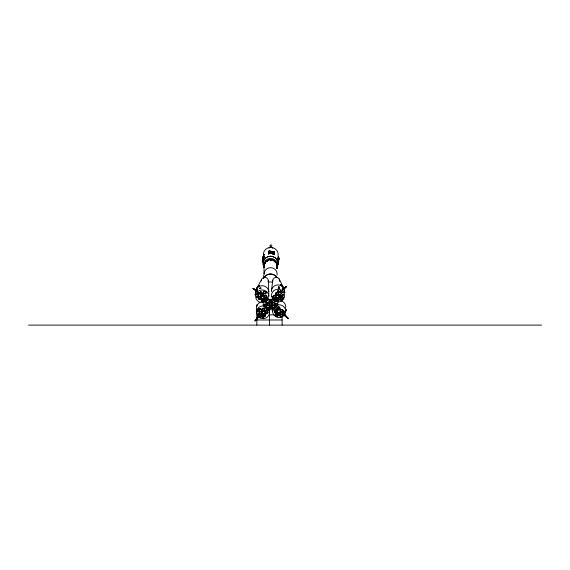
<?xml version="1.0" encoding="UTF-8"?>
<svg xmlns="http://www.w3.org/2000/svg" width="570" height="570" viewBox="0 0 570 570"><rect width="100%" height="100%" fill="white"/><g stroke="black" fill="none" stroke-linecap="round" stroke-linejoin="round"><path stroke-width="0.85" d="M285.613 310.565L285.684 309.175L286.09 310.507M256.415 296.956C257.897 294.776 257.718 298.773 256.493 297.105M263.532 317.996C262.186 315.588 262.122 320.226 263.561 317.825M283.924 311.327L284.615 311.241L283.945 311.412M284.943 311.99C282.919 309.51 283.753 313.999 284.779 312.282M262.913 258.716L263.81 256.593L264.245 256.678L263.746 256.885C261.879 257.44 263.782 263.055 262.364 260.974L262.421 260.675M277.569 291.313C279.086 288.954 278.873 293.586 277.604 291.149M278.295 290.294C279.336 291.227 277.02 290.821 278.295 290.301M265 262.549L264.131 265.022L264.095 267.052L264.195 266.019M278.36 287.536L278.381 287.016L279.336 287.109L279.314 287.629L278.36 287.536L278.381 287.016M278.352 263.026L278.644 257.619M278.395 258.531C279.671 258.695 277.946 254.676 278.274 259.892M255.232 294.954L255.738 293.721L255.695 295.046L255.232 294.954L255.695 294.605M268.791 295.802L268.755 296.635L263.625 302.535L262.784 302.713A6.591 6.391 0 0 1 255.659 296.892A6.591 6.391 0 0 1 261.666 289.973A6.591 6.391 0 0 1 268.791 295.802L268.791 291.526M272.645 308.121L272.567 311.733A6.591 6.391 0 0 0 279.692 317.554A6.591 6.391 0 0 0 285.691 310.643A6.591 6.391 0 0 0 278.566 304.815L277.725 304.993L272.603 310.899M285.62 311.17L285.663 309.838L286.083 311.12L285.62 310.721M278.096 261.844L278.388 262.663M278.167 263.012L278.203 261.837L278.103 262.613M278.36 258.395L278.644 260.255L278.288 260.184M278.067 261.801L278.295 263.518L278.31 261.837M278.545 257.327L278.531 261.309M278.509 257.597L278.238 263.361M278.716 259.692L278.431 258.296M263.112 261.894L263.276 259.108L262.763 259.001L262.677 261.801L263.112 261.894L263.312 258.923L264.181 256.977M278.424 259.143L278.744 258.545M264.231 266.81L264.067 266.005L263.874 266.753M278.381 288.185L278.416 287.665L279.329 287.722L279.293 288.249L278.381 288.185L278.416 287.665M263.361 258.103L263.604 256.543L263.148 258.06M263.354 257.989L263.604 256.543L263.39 257.056M271.512 260.241C269.724 259.542 272.766 260.141 270.836 260.169M271.192 260.134C272.503 259.792 269.845 259.877 271.199 259.991M255.673 294.448L255.196 294.384L255.745 293.065L255.267 293.45M276.735 267.038L276.756 263.767M278.766 259.151L277.733 259.079L278.402 258.445M277.733 259.079L277.811 258.652M277.982 258.766L278.189 256.821L278.58 256.856L278.63 259.158M277.854 263.974L278.602 261.039L278.075 260.989L278.025 258.937L278.801 258.951M277.768 263.725L278.281 264.003L277.633 264.095M278.189 259.122L278.231 258.552L277.782 258.908M277.868 262.848L278.58 256.856M277.839 264.402L278.31 263.76M278.26 263.767L278.823 258.623L278.367 261.373M277.07 268.484C277.49 266.788 276.521 269.439 276.942 268.043C277.975 262.927 274.647 261.815 274.305 261.06L274.947 261.744L275.317 261.509M277.198 268.078L276.728 268.092M268.94 253.287L271.441 252.809L274.27 254.448L274.419 251.983L269.168 251.099L268.919 252.888L269.168 251.099M274.07 251.954L273.942 253.173L269.254 251.156L268.57 253.907L268.983 250.999L274.619 251.947L274.206 254.826M268.826 253.949L269.261 251.128L269.175 252.368L274.248 252.125M264.437 256.429L264.359 256.842C264.131 254.391 261.623 261.388 263.368 262.05L262.321 261.131L262.841 261.238M264.359 256.842L263.368 256.058L262.428 260.832M274.227 254.662C275.054 251.555 266.539 255.282 268.983 250.999M272.004 252.845L272.253 251.505L271.705 251.341L270.807 251.513L270.985 252.674M273.978 254.619L274.198 253.272M271.541 290.016L272.788 280.105M268.563 253.942L268.727 252.866M274.362 253.828L274.619 251.947M280.853 315.787L280.162 315.865L280.86 315.851M282.52 294.291L283.155 294.569M283.155 294.59L283.041 294.106L282.556 294.234M264.152 254.477L263.86 256.229L263.34 256.158L263.76 254.398L264.11 254.705L263.746 254.633L262.62 259.721M268.598 253.707L269.09 253.308M269.282 252.389L274.213 251.947L274.084 253.194L269.282 252.389L269.489 251.163M269.425 252.41L269.624 251.213M269.254 251.178L274.042 253.151L274.213 251.947L269.154 252.289L269.76 251.206L274.127 252.881L274.191 252.517L270.615 252.61L269.311 252.104M269.66 252.424L269.852 251.22M269.795 252.474L269.988 251.277M269.874 252.489L270.13 251.27M270.016 252.482L270.223 251.285L269.275 251.327M270.358 251.334L270.151 252.531L269.275 251.954M270.244 252.546L270.501 251.327M270.387 252.546L270.6 251.349L274.156 252.759M270.522 252.595L270.736 251.398M270.615 252.61C271.648 250.586 268.463 251.498 269.325 251.869M270.75 252.603L270.964 251.406L274.177 252.653L271.726 252.802M270.885 252.66L271.142 251.313M271.128 252.667L271.242 251.456L272.253 251.505M271.349 252.738L271.477 251.527L271.163 253.287L268.705 253.686L268.784 253.258L274.184 252.595M273.878 254.177L273.799 254.605L271.356 253.315L271.619 251.52L274.177 252.524M271.541 252.731L271.712 251.534M271.847 251.584L271.548 253.351L274.106 254.662L274.184 254.227L271.634 252.838M271.819 252.774L271.99 251.577C265.556 251.135 272.261 253.194 274.134 252.823M271.869 252.795L272.075 251.591L274.213 252.41M272.097 252.859L272.353 251.634M272.239 252.852L272.446 251.648L269.296 251.684M272.375 252.909L272.581 251.705M272.467 252.923L272.724 251.698M272.61 252.916L272.823 251.712L274.227 252.289L270.194 252.531M272.745 252.973L272.952 251.769M272.987 252.98L273.194 251.776L274.241 252.182L269.467 252.41M273.115 253.03L273.322 251.826M273.208 253.044L273.465 251.819M273.351 253.044L273.572 251.84M274.106 253.059L273.529 253.094L273.657 251.89L273.579 253.109M273.721 253.109L273.849 251.883L274.248 252.054M273.764 253.101L273.942 251.904M266.276 292.31L265.869 293.992L263.354 292.88L263.625 291.206L266.276 292.31L263.625 291.206M277.733 316.535L278.003 314.854L275.488 313.742C272.873 316.706 282.193 317.362 275.075 315.224M276.778 267.558L276.849 268.057M262.685 261.908L262.271 261.381L263.76 254.398M263.889 267.017C264.138 266.026 264.067 266.568 263.874 266.824M274.982 261.73L274.312 261.331M278.573 257.327L278.73 258.089M278.317 259.222L278.595 257.412M278.281 260.055L278.474 257.804M278.324 260.39L278.474 257.946M278.032 262.314L278.11 261.872M278.345 260.804L278.78 258.41M278.409 261.708L278.709 259.756M278.26 263.475L278.431 262.243L277.996 262.122L278.281 264.003M278.16 258.844L278.78 258.915M265.755 300.903C267.672 299.079 266.639 302.948 265.791 301.067M274.79 300.554C272.866 302.378 273.906 298.509 274.747 300.383M274.035 307.793C274.975 310.244 275.723 306.304 274.142 307.658M262.271 261.381L262.72 259.656M262.791 261.488L263.169 261.594M263.974 256.764L263.24 256.664M264.031 256.479L263.475 255.944M275.075 315.431L275.488 313.742M265.513 263.019C265.043 262.058 264.159 265.114 265.128 262.613M276.942 268.577L277.284 267.587M266.838 300.825L267.9 299.92C264.793 301.744 265.022 306.717 268.349 308.156M266.247 301.758L266.105 302.207L264.851 301.088L266.917 298.744L268.149 299.841L268.149 298.673L266.917 297.576M274.847 306.012L275.339 303.618L274.491 301.181M263.411 257.341L263.611 256.635M256.97 290.65L257.476 290.059L257.262 290.515M267.48 261.081L267.266 260.704L267.993 260.134L267.622 260.875L267.024 260.597L267.993 260.134M267.857 260.718L267.387 260.69L267.743 260.49M264.245 256.678L263.354 258.737L262.834 258.63M261.423 292.666C260.939 290.087 259.5 293.835 261.295 292.773M258.431 313.906L258.367 313.358M280.818 316.044C278.338 315.709 281.901 318.452 280.853 315.923M257.69 310.942L258.83 308.363L260.347 308.762L259.208 311.412L257.69 310.942L259.208 311.206L260.347 308.762M257.69 311.149L258.83 308.363M276.265 264.174L276.842 264.031L276.721 264.558M281.772 296.799L283.283 297.091C283.824 300.561 278.673 300.362 281.473 297.397M282.079 299.849L283.283 297.091M261.359 293.785L262.57 293.194M263.183 294.377L261.972 294.968M261.452 312.773C262.421 311.07 259.029 310.885 259.792 312.681M280.568 299.421L281.772 297.006L283.283 297.298M265.356 263.397C264.188 263.682 265.435 262.05 264.544 263.532M256.208 289.382L261.623 279.321M264.024 266.717L264.11 266.04L264.131 266.746M256.671 288.456L256.122 289.403L257.562 286.945L259.357 285.435L257.013 287.9M262.62 317.077L263.169 317.49L262.685 317.013M257.184 290.443L257.476 290.059L256.992 290.693M254.911 320.832L258.844 316.977L254.911 320.832L258.125 316.165M255.175 321.053L257.925 317.055M256.586 311.441L256.842 312.837L256.464 312.852L256.543 311.455L256.842 312.389M256.464 312.852L256.806 312.403M263.454 302.392L264.516 301.003M274.526 261.466L274.462 260.861M260.597 291.448L260.668 292.004M257.177 294.27L258.744 292.325L259.827 293.151L258.217 295.303L257.177 294.27L258.217 295.303M257.177 294.419L258.744 292.325M258.217 295.153L259.827 293.151M258.844 315.68L259.692 314.626L261.758 316.186L260.853 317.347L258.844 315.68L260.853 317.347M258.844 315.83L259.692 314.626M281.53 314.384L283.14 312.381L284.181 313.258L282.613 315.353L281.53 314.384L282.613 315.353M281.53 314.533L283.14 312.381M282.613 315.203L284.181 313.258M283.318 295.509C283.34 292.332 281.117 296.35 283.005 295.638M281.373 293.514L282.25 292.332L280.283 290.764L279.35 291.904L281.373 293.514L282.25 292.332M274.569 301.395L275.403 300.383L273.386 298.644C272.168 300.924 272.161 298.032 273.386 297.519M268.776 308.299L267.622 309.51L265.207 307.508L265.207 306.339L266.333 305.135L266.432 306.496L265.591 307.465L267.608 309.204L268.527 308.149L267.608 309.204M275.453 305.677L277.725 303.055L277.725 304.993M274.989 304.423L276.243 305.548L276.243 306.717L274.177 309.061L272.945 307.964M259.842 311.747L260.953 311.377M260.853 317.198L261.758 316.186M252.945 288.506L257.369 290.55L257.134 292.068L252.945 288.506L257.369 290.55M288.413 318.509L283.988 315.21L288.413 318.509L284.743 314.298M267.793 298.666L268.149 298.673L267.957 299.934L266.959 299.079L265.171 301.038L266.019 301.801M274.134 308.684L273.137 307.829L274.134 308.684C279.086 300.875 270.857 311.733 268.349 308.092M265.207 307.508L266.333 306.311M282.293 290.522L286.311 286.767L282.549 290.75L282.293 289.261L286.062 286.539M273.379 297.205L272.517 298.495M272.595 309.902L273.778 308.762M276.137 306.489L277.904 304.779M257.298 296.528L256.956 295.944L257.22 296.564M255.196 294.384L255.673 293.992M261.017 292.004L261.089 291.455M258.018 313.35L257.939 313.899M286.311 286.767L282.293 289.261M261.63 293.386L262.328 293.151A0.962 0.933 0 0 1 263.076 294.59L262.214 295.011A0.962 0.933 0 0 1 261.466 293.571M266.012 300.483C266.404 299.157 267.18 301.266 266.083 300.397M267.166 309.168C268.278 306.788 264.9 309.061 266.995 309.189M274.982 261.53L274.569 261.231L274.94 261.78M267.138 260.818L268.107 260.355M267.793 300.012C269.916 298.63 273.08 299.165 274.526 301.266M264.416 263.49L265.107 263.183L266.233 260.568L267.693 260.825L269.489 259.058L271.17 260.226L272.952 259.428L274.206 261.074M284.223 291.747L284.608 291.584L284.843 292.538L284.451 292.702L284.223 291.306L284.608 291.584M259.785 288.199L260.861 287.957L260.861 288.399L259.884 288.648L259.785 288.199L260.846 287.914L260.861 288.399M279.948 294.875A0.962 0.933 0 0 1 281.316 295.794A0.962 0.933 0 0 1 279.813 296.486A0.962 0.933 0 0 1 279.948 294.875L281.231 295.324M276.756 263.86L277.056 264.815M275.096 261.58L274.305 261.06M284.843 292.538L284.451 292.26L284.451 292.702M277.725 303.055L276.892 303.233A6.591 6.391 0 0 0 275.36 304.002M271.27 251.384L272.232 251.634M269.012 253.736L271.356 253.315M258.189 313.664C255.987 316.728 260.925 313.493 258.096 313.992M285.684 309.631L286.154 309.581M286.126 310.237L285.663 309.838M256.201 311.904L256.586 311.89M271.291 251.47L269.247 251.249M273.522 251.84L269.168 251.954L273.094 251.762L272.845 252.987L274.113 252.938M269.489 309.731L272.859 309.731M269.489 314.861L273.7 314.861M256.856 319.984L282.121 319.984M28.5 325.107L541.5 325.107M270.793 251.641L271.577 251.676M263.283 305.962L262.428 305.926A6.591 6.391 0 0 0 256.422 312.844A6.591 6.391 0 0 0 263.547 318.666A6.591 6.391 0 0 0 269.553 311.754L269.368 310.935L263.283 305.962L263.283 304.024L264.145 304.059A6.591 6.391 0 0 1 265.784 304.565M278.381 287.743L279.329 287.722L279.293 288.249M278.174 257.056L278.538 257.084M278.431 258.167L278.673 257.818L278.801 258.623M278.424 258.338L278.801 258.466M278.053 258.538L278.823 258.709L278.039 258.645M278.324 259.165L278.744 259.264M277.996 259.236L278.759 259.314M278.303 259.428L278.73 259.493M278.281 259.528L278.702 259.628M278.274 259.621L278.723 259.663M278.267 259.792L278.687 259.856L278.281 259.863M278.295 260.013L278.68 260.027M278.352 261.096L278.324 263.297M278.053 261.174L278.58 261.224L277.818 264.273L277.376 264.231M278.025 261.965L278.474 261.936M278.003 262.065L278.452 262.036M278.017 262.214L278.431 262.3M278.046 262.385L278.409 262.399M278.36 287.081L279.336 287.109L279.314 287.629M277.761 258.823L278.21 258.83M277.219 264.345L277.604 264.387M268.919 251.384L270.864 251.705M272.61 252.004L274.555 252.332M268.812 252.382L274.448 253.337M263.247 257.59L263.383 256.977M278.78 314.348C282.635 312.709 275.645 312.317 279.279 314.376A0.962 0.933 0 0 0 279.799 312.844M255.274 294.07L255.738 294.163M263.696 254.861L262.492 260.319M263.511 255.752L263.041 258.089M263.312 256.315L263.746 256.393M262.798 258.816L263.312 258.923M262.635 259.614L263.069 259.778M262.585 259.884L263.041 259.913M262.371 260.91L263.703 254.826L263.497 256.343A7.438 7.218 1.6 0 1 270.615 247.416A7.438 7.218 1.6 0 1 278.082 256.051M282.535 289.268L282.314 288.919M258.83 308.57L260.347 308.969M269.325 251.534L272.795 252.966M269.304 251.178L274.092 253.151M269.254 251.398L273.529 253.094M269.19 251.797L271.676 252.781M269.197 251.897L271.306 252.717M258.36 313.685L258.744 313.977M275.488 313.949L278.003 314.854M279.613 312.688L278.445 312.766A0.962 0.933 0 0 0 278.146 313.65M271.577 296.478L273.607 297.932M258.744 292.474L259.827 293.293M259.692 314.768L261.758 316.336M282.25 292.481L280.283 290.764M281.373 293.365L279.35 291.904M263.283 304.024L265.99 306.233M268.014 307.893L269.368 308.997L269.368 310.935M283.14 312.524L284.181 313.407M275.075 304.836L275.923 305.556M253.173 288.256L257.369 291.812M279.813 296.486L279.492 296.115M274.989 305.591L276.243 306.717M263.176 304.857L265.043 306.674M267.537 309.104L269.403 310.928M274.541 301.338L272.66 299.635M266.461 306.489L267.294 307.437M284.516 314.547L288.185 318.765M276.592 264.252L276.913 264.851L276.614 263.81M268.014 260.746L267.373 260.946M279.136 278.908L283.853 288.463M275.852 261.623L276.407 263.589M276.685 263.953L276.87 264.459L276.657 263.946M259.87 288.163L259.884 288.648M284.223 291.306L284.494 292.246M269.183 308.185L269.368 308.997M278.189 256.821L278.338 258.581M278.438 259.279L278.602 261.039M278.466 258.98L278.623 260.853L278.096 260.804L278.025 258.937M263.853 266.012L263.896 267.059M268.278 280.469L268.741 291.548A6.591 6.391 0 0 0 261.616 285.727A6.591 6.391 0 0 0 255.609 292.638M282.121 316.564L282.121 325.107M274.662 300.411L274.662 301.58L275.794 300.383L273.379 298.374L272.225 299.592L272.239 298.402L272.638 298.367L272.645 299.507L273.386 298.644M269.489 308.306L269.489 325.107M265.869 293.992L263.354 292.88M264.017 266.689L264.017 274.462A6.584 6.384 0 0 1 271.014 267.665A6.584 6.384 0 0 1 277.041 275.281M263.433 275.495L263.433 278.196M256.856 304.608L256.856 306.318M256.856 314.861L256.856 325.107M256.814 310.244A6.591 6.391 0 0 1 260.775 302.057M264.166 301.779A6.591 6.391 0 0 1 265.812 302.278M261.366 311.64A0.962 0.933 0 0 1 261.081 313.094A0.962 0.933 0 0 1 259.706 312.445M271.42 291.676A6.591 6.391 0 0 1 278.459 284.915A6.591 6.391 0 0 1 284.451 292.567M272.724 280.996A3.498 3.399 0 0 1 276.464 277.398A3.498 3.399 0 0 1 279.649 281.466M275.41 301.644A6.591 6.391 0 0 1 276.935 300.875M280.333 300.597A6.591 6.391 0 0 1 285.663 308.007M264.68 263.447A6.584 6.384 0 0 1 274.918 261.459M268.99 248.078A2.066 2.002 1.6 0 1 272.795 248.328M270.536 246.525A0.891 0.862 1.6 0 1 270.173 245.307A0.891 0.862 1.6 0 1 271.455 245.057A0.891 0.862 1.6 0 1 271.598 246.318M263.846 278.082A7.517 7.296 0 0 1 276.835 277.241M263.611 278.124A7.667 7.438 0 0 1 276.856 277.269M264.017 265.214A6.584 6.384 0 0 1 264.131 263.554M276.813 262.734A6.584 6.384 0 0 1 277.041 266.033M268.897 282.179A4.888 4.738 0 0 1 272.631 282.414M264.238 266.91A6.648 6.448 0 0 1 270.087 258.402A6.648 6.448 0 0 1 277.048 266.09M261.302 281.053A3.498 3.399 0 0 1 264.95 277.369A3.498 3.399 0 0 1 268.235 281.359M264.024 266.938L264.017 266.959A7.438 7.218 1.6 0 1 270.365 256.215A7.438 7.218 1.6 0 1 277.212 266.639A7.446 7.225 0 0 0 270.358 256.222A7.446 7.225 0 0 0 264.003 266.931M266.56 307.836L267.209 308.071L266.56 307.836M273.785 299.756L274.441 299.991L273.785 299.756M274.341 307.28L274.996 307.515L274.341 307.28M257.213 289.859L256.771 290.458L257.213 289.859M282.271 288.448L282.877 288.997L282.271 288.448M278.424 301.993L277.562 301.936L271.612 296.82L271.448 296.001A6.591 6.391 0 0 1 277.618 289.232A6.591 6.391 0 0 1 284.601 295.224A6.591 6.391 0 0 1 278.424 301.993M281.801 285.342L280.276 284.444L283.753 287.943L281.801 285.342M265.627 313.5A1.518 1.468 0 0 0 267.971 312.353A1.575 1.525 0 0 0 265.755 310.906A1.575 1.525 0 0 0 265.599 313.543A1.575 1.525 0 0 0 268.028 312.353A1.518 1.468 0 0 0 265.777 310.956A1.518 1.468 0 0 0 265.627 313.5M265.934 312.424A0.962 0.933 0 0 0 267.416 311.697A0.962 0.933 0 0 0 266.026 310.807A0.962 0.933 0 0 0 265.934 312.424M263.005 316.557A1.518 1.468 0 0 0 265.378 315.474A1.575 1.525 0 0 0 263.205 313.97A1.575 1.525 0 0 0 262.977 316.607A1.575 1.525 0 0 0 265.435 315.481A1.518 1.468 0 0 0 263.226 314.02A1.518 1.468 0 0 0 263.005 316.557M263.326 315.495A0.962 0.933 0 0 0 264.829 314.811A0.962 0.933 0 0 0 263.461 313.885A0.962 0.933 0 0 0 263.326 315.495M259.813 314.113A1.518 1.468 0 0 0 262.164 312.973A1.575 1.525 0 0 0 259.941 311.519A1.575 1.525 0 0 0 259.785 314.163A1.575 1.525 0 0 0 262.214 312.973A1.518 1.468 0 0 0 259.97 311.569A1.518 1.468 0 0 0 259.813 314.113M262.421 310.978A1.518 1.468 0 0 0 264.772 309.831A1.575 1.525 0 0 0 262.549 308.384A1.575 1.525 0 0 0 262.392 311.02A1.575 1.525 0 0 0 264.822 309.838A1.518 1.468 0 0 0 262.578 308.434A1.518 1.468 0 0 0 262.421 310.978M262.727 309.902A0.962 0.933 0 0 0 264.216 309.175A0.962 0.933 0 0 0 262.827 308.292A0.962 0.933 0 0 0 262.727 309.902M273.671 298.032A1.518 1.468 0 0 0 276.044 296.942A1.518 1.468 0 0 0 273.885 295.495A1.518 1.468 0 0 0 273.671 298.032M273.985 296.963A0.962 0.933 0 0 0 275.495 296.272A0.962 0.933 0 0 0 274.127 295.353A0.962 0.933 0 0 0 273.985 296.963M273.643 298.074A1.575 1.525 0 0 0 276.101 296.949A1.575 1.525 0 0 0 273.864 295.445A1.575 1.525 0 0 0 273.643 298.074M276.308 294.982A1.518 1.468 0 0 0 278.709 293.956A1.518 1.468 0 0 0 276.585 292.453A1.518 1.468 0 0 0 276.308 294.982M276.635 293.928A0.962 0.933 0 0 0 278.153 293.272A0.962 0.933 0 0 0 276.813 292.317A0.962 0.933 0 0 0 276.635 293.928M276.272 295.025A1.575 1.525 0 0 0 278.766 293.963A1.575 1.525 0 0 0 276.564 292.403A1.575 1.525 0 0 0 276.272 295.025M279.5 297.554A1.518 1.468 0 0 0 281.872 296.464A1.575 1.525 0 0 0 279.692 294.968A1.575 1.525 0 0 0 279.464 297.597A1.575 1.525 0 0 0 281.929 296.471A1.518 1.468 0 0 0 279.713 295.011A1.518 1.468 0 0 0 279.5 297.554M276.813 300.618A1.518 1.468 0 0 0 279.186 299.535A1.575 1.525 0 0 0 277.006 298.032A1.575 1.525 0 0 0 276.778 300.668A1.575 1.525 0 0 0 279.243 299.535A1.518 1.468 0 0 0 277.027 298.082A1.518 1.468 0 0 0 276.813 300.618M277.127 299.556A0.962 0.933 0 0 0 278.63 298.865A0.962 0.933 0 0 0 277.262 297.946A0.962 0.933 0 0 0 277.127 299.556M277.618 309.681A1.518 1.468 0 0 0 279.963 308.534A1.518 1.468 0 0 0 277.768 307.137A1.518 1.468 0 0 0 277.618 309.681M277.918 308.605A0.962 0.933 0 0 0 279.407 307.878A0.962 0.933 0 0 0 278.017 306.995A0.962 0.933 0 0 0 277.918 308.605M277.583 309.724A1.575 1.525 0 0 0 280.02 308.534A1.575 1.525 0 0 0 277.74 307.088A1.575 1.525 0 0 0 277.583 309.724M280.768 312.168A1.518 1.468 0 0 0 283.14 311.085A1.518 1.468 0 0 0 280.982 309.631A1.518 1.468 0 0 0 280.768 312.168M281.081 311.099A0.962 0.933 0 0 0 282.585 310.415A0.962 0.933 0 0 0 281.224 309.489A0.962 0.933 0 0 0 281.081 311.099M280.732 312.21A1.575 1.525 0 0 0 283.197 311.085A1.575 1.525 0 0 0 280.96 309.581A1.575 1.525 0 0 0 280.732 312.21M278.253 315.317A1.518 1.468 0 0 0 280.597 314.17A1.575 1.525 0 0 0 278.381 312.723A1.575 1.525 0 0 0 278.224 315.36A1.575 1.525 0 0 0 280.654 314.177A1.518 1.468 0 0 0 278.402 312.773A1.518 1.468 0 0 0 278.253 315.317M275.025 312.78A1.518 1.468 0 0 0 277.369 311.64A1.518 1.468 0 0 0 275.175 310.244A1.518 1.468 0 0 0 275.025 312.78A1.575 1.525 0 0 0 277.426 311.64A1.575 1.525 0 0 0 275.146 310.194A1.575 1.525 0 0 0 274.989 312.83M275.324 311.712A0.962 0.933 0 0 0 276.813 310.985A0.962 0.933 0 0 0 275.424 310.094A0.962 0.933 0 0 0 275.324 311.712M269.895 307.814A1.518 1.468 0 0 0 272.282 306.76A1.518 1.468 0 0 0 270.144 305.278A1.518 1.468 0 0 0 269.895 307.814M270.216 306.753A0.962 0.933 0 0 0 271.726 306.083A0.962 0.933 0 0 0 270.372 305.142A0.962 0.933 0 0 0 270.216 306.753M269.859 307.857A1.575 1.525 0 0 0 272.339 306.76A1.575 1.525 0 0 0 270.123 305.228A1.575 1.525 0 0 0 269.859 307.857M267.18 305.37A1.518 1.468 0 0 0 269.596 304.373A1.518 1.468 0 0 0 267.501 302.841A1.575 1.525 0 0 0 267.145 305.413A1.575 1.525 0 0 0 269.653 304.38A1.575 1.525 0 0 0 267.48 302.791A1.518 1.468 0 0 0 267.18 305.37M267.515 304.316A0.962 0.933 0 0 0 269.047 303.682A0.962 0.933 0 0 0 267.715 302.713A0.962 0.933 0 0 0 267.515 304.316M269.731 302.77A1.518 1.468 0 0 0 272.118 301.715A1.518 1.468 0 0 0 269.981 300.233A1.575 1.525 0 0 0 269.695 302.812A1.575 1.525 0 0 0 272.175 301.722A1.575 1.525 0 0 0 269.959 300.19A1.518 1.468 0 0 0 269.731 302.77M270.052 301.708A0.962 0.933 0 0 0 271.562 301.038A0.962 0.933 0 0 0 270.209 300.105A0.962 0.933 0 0 0 270.052 301.708M272.41 305.235A1.518 1.468 0 0 0 274.797 304.18A1.518 1.468 0 0 0 272.66 302.698A1.518 1.468 0 0 0 272.41 305.235M272.731 304.173A0.962 0.933 0 0 0 274.248 303.504A0.962 0.933 0 0 0 272.895 302.563A0.962 0.933 0 0 0 272.731 304.173M272.382 305.278A1.575 1.525 0 0 0 274.854 304.188A1.575 1.525 0 0 0 272.638 302.649A1.575 1.525 0 0 0 272.382 305.278M262.072 301.573A1.518 1.468 0 0 0 264.423 300.426A1.518 1.468 0 0 0 262.228 299.029A1.518 1.468 0 0 0 262.072 301.573M262.378 300.497A0.962 0.933 0 0 0 263.867 299.77A0.962 0.933 0 0 0 262.478 298.887A0.962 0.933 0 0 0 262.378 300.497M262.043 301.615A1.575 1.525 0 0 0 264.473 300.433A1.575 1.525 0 0 0 262.2 298.979A1.575 1.525 0 0 0 262.043 301.615M258.858 299.036A1.518 1.468 0 0 0 261.238 297.953A1.518 1.468 0 0 0 259.079 296.5A1.575 1.525 0 0 0 258.83 299.079A1.575 1.525 0 0 0 261.288 297.96A1.575 1.525 0 0 0 259.058 296.45A1.518 1.468 0 0 0 258.858 299.036M259.179 297.975A0.962 0.933 0 0 0 260.682 297.284A0.962 0.933 0 0 0 259.314 296.364A0.962 0.933 0 0 0 259.179 297.975M261.438 295.937A1.518 1.468 0 0 0 263.782 294.79A1.575 1.525 0 0 0 261.566 293.343A1.575 1.525 0 0 0 261.409 295.98A1.575 1.525 0 0 0 263.839 294.79A1.518 1.468 0 0 0 261.587 293.393A1.518 1.468 0 0 0 261.438 295.937M264.665 298.459A1.518 1.468 0 0 0 267.017 297.319A1.518 1.468 0 0 0 264.822 295.916A1.518 1.468 0 0 0 264.665 298.459M264.972 297.39A0.962 0.933 0 0 0 266.461 296.664A0.962 0.933 0 0 0 265.071 295.78A0.962 0.933 0 0 0 264.972 297.39M264.637 298.509A1.575 1.525 0 0 0 267.066 297.319A1.575 1.525 0 0 0 264.793 295.873A1.575 1.525 0 0 0 264.637 298.509"/></g></svg>
